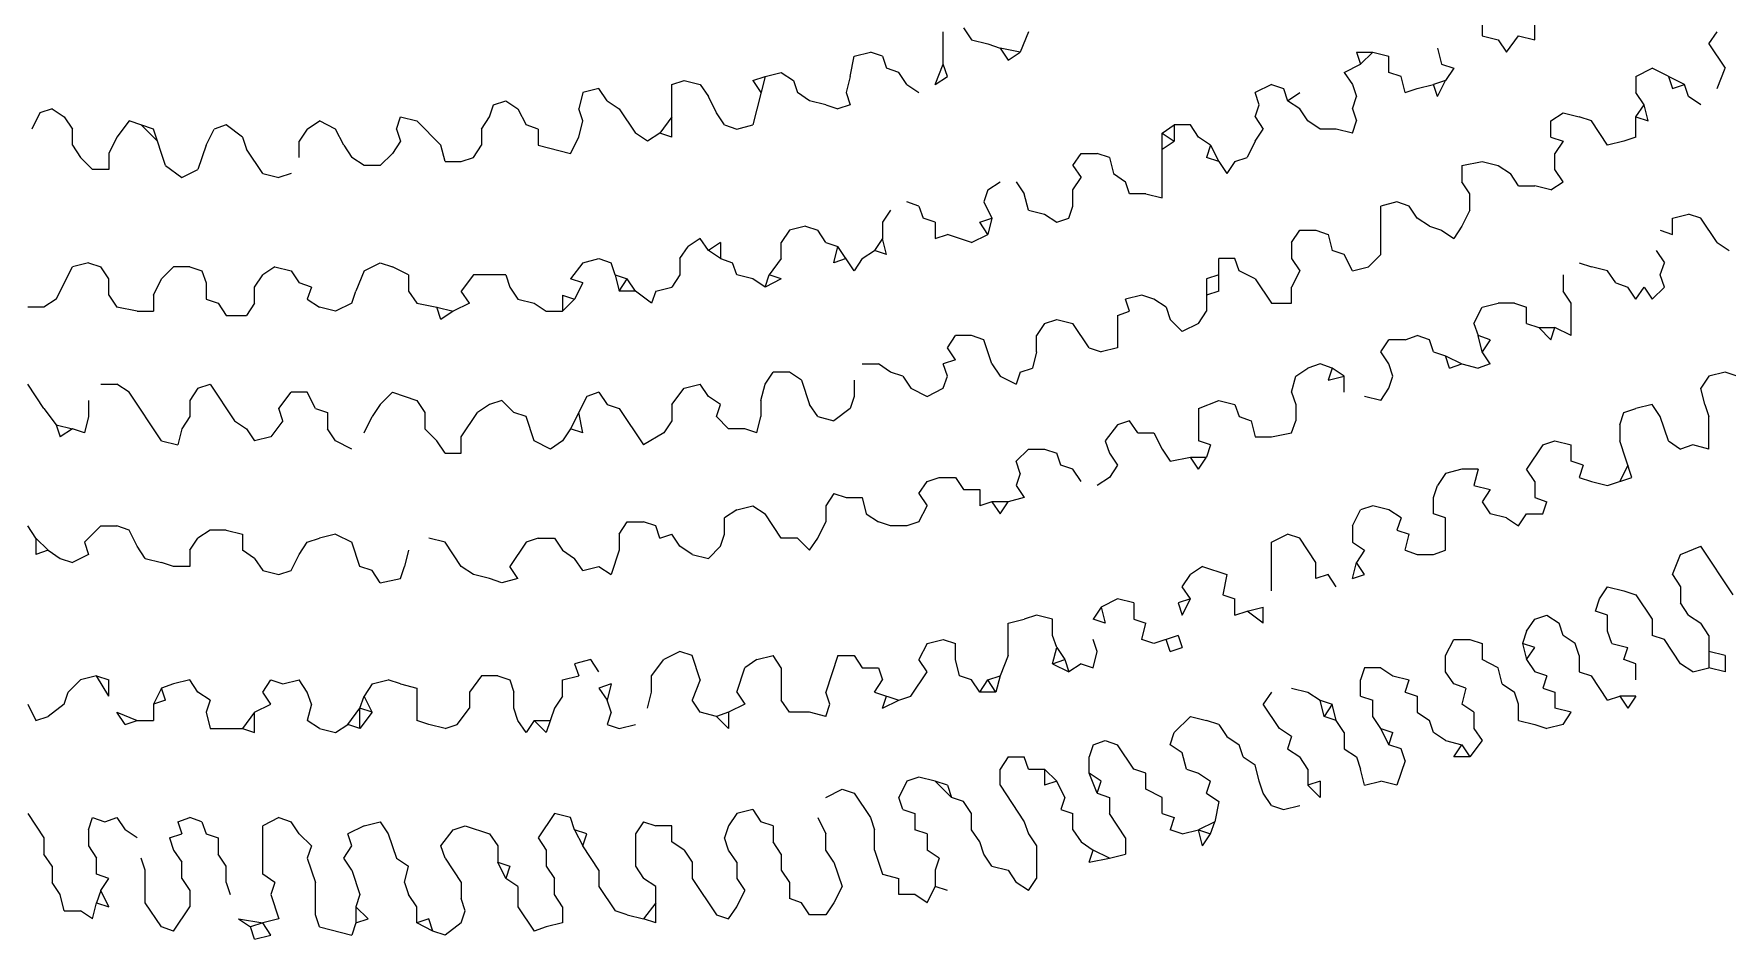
# Model space of a CAD drawing. Extents: x 15 to 2853, y 44 to 1438.
# Drawn here: x 2179.5 to 2597.5, y 529 to 752.5 of the extents above; entities that cross this region are included whole.
import ezdxf

# ---------------------------------------------------------------- set-up
doc = ezdxf.new("R2010")
doc.units = 0
doc.layers.add('SKETCH', color=1, linetype='CONTINUOUS')

msp = doc.modelspace()

# ---------------------------------------------------------------- linework, layer by layer
at = {"layer": 'SKETCH'}
for p, q in [((2404, 745), (2404, 753)), ((2409, 754), (2411, 751)), ((2425, 753), (2423, 748)), ((2537, 756), (2537, 752)), ((2550, 751), (2550, 755)), ((2593, 750), (2595, 753)), ((2411, 751), (2415, 750)), ((2415, 750), (2418, 749)), ((2418, 749), (2420, 746)), ((2423, 748), (2418, 749)), ((2526, 749), (2527, 745)), ((2537, 752), (2541, 751)), ((2541, 751), (2543, 748)), ((2543, 748), (2546, 752)), ((2546, 752), (2550, 751)), ((2593, 750), (2597, 744)), ((2381, 742), (2382, 747)), ((2382, 747), (2386, 748)), ((2389, 747), (2386, 748)), ((2389, 747), (2390, 744)), ((2402, 740), (2404, 745)), ((2405, 742), (2404, 745)), ((2420, 746), (2423, 748)), ((2503, 743), (2507, 745)), ((2506, 748), (2507, 745)), ((2506, 748), (2510, 748)), ((2507, 745), (2510, 748)), ((2510, 748), (2514, 747)), ((2514, 743), (2514, 747)), ((2527, 745), (2530, 744)), ((2337, 740), (2340, 741)), ((2337, 727), (2337, 740)), ((2340, 741), (2344, 740)), ((2344, 740), (2346, 737)), ((2360, 742), (2357, 730)), ((2357, 741), (2360, 742)), ((2357, 741), (2359, 738)), ((2360, 742), (2364, 743)), ((2364, 743), (2367, 741)), ((2367, 741), (2368, 738)), ((2381, 742), (2380, 738)), ((2393, 743), (2390, 744)), ((2395, 740), (2393, 743)), ((2395, 740), (2398, 738)), ((2402, 740), (2405, 742)), ((2485, 740), (2481, 738)), ((2485, 740), (2488, 739)), ((2503, 743), (2505, 740)), ((2505, 740), (2506, 737)), ((2517, 742), (2514, 743)), ((2518, 738), (2517, 742)), ((2521, 739), (2525, 740)), ((2528, 741), (2525, 740)), ((2526, 737), (2525, 740)), ((2526, 737), (2528, 741)), ((2530, 744), (2528, 741)), ((2575, 742), (2579, 744)), ((2575, 742), (2575, 738)), ((2587, 740), (2579, 744)), ((2583, 742), (2584, 739)), ((2584, 739), (2587, 740)), ((2588, 737), (2587, 740)), ((2595, 739), (2597, 744)), ((2293, 735), (2296, 736)), ((2296, 736), (2299, 734)), ((2315, 738), (2314, 734)), ((2319, 739), (2315, 738)), ((2321, 736), (2319, 739)), ((2321, 736), (2324, 734)), ((2348, 733), (2346, 737)), ((2371, 736), (2368, 738)), ((2375, 735), (2371, 736)), ((2380, 738), (2381, 735)), ((2482, 735), (2481, 738)), ((2488, 739), (2489, 736)), ((2489, 736), (2492, 738)), ((2492, 734), (2489, 736)), ((2505, 734), (2506, 737)), ((2518, 738), (2521, 739)), ((2577, 735), (2575, 738)), ((2591, 735), (2588, 737)), ((2181, 733), (2179, 729)), ((2184, 734), (2181, 733)), ((2184, 734), (2187, 732)), ((2187, 732), (2189, 729)), ((2269, 729), (2270, 732)), ((2270, 732), (2274, 731)), ((2290, 729), (2292, 732)), ((2292, 732), (2293, 735)), ((2299, 734), (2301, 730)), ((2315, 731), (2314, 734)), ((2324, 734), (2328, 728)), ((2337, 732), (2334, 728)), ((2350, 730), (2348, 733)), ((2375, 735), (2378, 734)), ((2381, 735), (2378, 734)), ((2481, 732), (2482, 735)), ((2481, 732), (2483, 729)), ((2494, 731), (2492, 734)), ((2505, 734), (2506, 731)), ((2554, 731), (2557, 733)), ((2557, 733), (2561, 732)), ((2564, 731), (2561, 732)), ((2575, 732), (2577, 735)), ((2575, 732), (2578, 731)), ((2575, 727), (2575, 732)), ((2578, 731), (2577, 735)), ((2189, 725), (2189, 729)), ((2203, 731), (2200, 727)), ((2209, 729), (2203, 731)), ((2206, 730), (2210, 726)), ((2212, 720), (2209, 729)), ((2222, 725), (2224, 729)), ((2227, 730), (2224, 729)), ((2231, 727), (2227, 730)), ((2247, 729), (2245, 726)), ((2247, 729), (2250, 731)), ((2254, 729), (2250, 731)), ((2256, 725), (2254, 729)), ((2269, 729), (2270, 726)), ((2280, 725), (2274, 731)), ((2290, 729), (2290, 725)), ((2304, 729), (2301, 730)), ((2304, 729), (2304, 725)), ((2314, 727), (2315, 731)), ((2331, 726), (2328, 728)), ((2334, 728), (2331, 726)), ((2337, 727), (2334, 728)), ((2350, 730), (2353, 729)), ((2353, 729), (2357, 730)), ((2458, 728), (2461, 730)), ((2458, 712), (2458, 728)), ((2458, 728), (2461, 726)), ((2465, 730), (2461, 730)), ((2461, 730), (2461, 726)), ((2467, 727), (2465, 730)), ((2481, 726), (2483, 729)), ((2497, 729), (2494, 731)), ((2501, 729), (2497, 729)), ((2505, 728), (2501, 729)), ((2505, 728), (2506, 731)), ((2554, 727), (2554, 731)), ((2568, 725), (2564, 731)), ((2189, 725), (2191, 722)), ((2200, 727), (2198, 723)), ((2222, 725), (2220, 719)), ((2231, 727), (2232, 724)), ((2236, 718), (2232, 724)), ((2245, 722), (2245, 726)), ((2256, 725), (2258, 722)), ((2270, 726), (2268, 723)), ((2281, 721), (2280, 725)), ((2288, 722), (2290, 725)), ((2304, 725), (2312, 723)), ((2312, 723), (2314, 727)), ((2458, 724), (2461, 726)), ((2470, 725), (2467, 727)), ((2470, 725), (2469, 722)), ((2470, 725), (2472, 721)), ((2481, 726), (2479, 722)), ((2554, 727), (2557, 726)), ((2557, 726), (2555, 723)), ((2572, 726), (2568, 725)), ((2575, 727), (2572, 726)), ((2191, 722), (2194, 719)), ((2198, 719), (2194, 719)), ((2198, 723), (2198, 719)), ((2212, 720), (2216, 717)), ((2216, 717), (2220, 719)), ((2261, 720), (2258, 722)), ((2265, 720), (2261, 720)), ((2268, 723), (2265, 720)), ((2281, 721), (2285, 721)), ((2285, 721), (2288, 722)), ((2436, 720), (2438, 723)), ((2436, 720), (2438, 717)), ((2438, 723), (2442, 723)), ((2445, 722), (2442, 723)), ((2445, 722), (2446, 718)), ((2472, 721), (2469, 722)), ((2472, 721), (2474, 718)), ((2476, 721), (2474, 718)), ((2476, 721), (2479, 722)), ((2532, 720), (2537, 721)), ((2532, 720), (2532, 716)), ((2537, 721), (2541, 720)), ((2541, 720), (2544, 718)), ((2555, 719), (2555, 723)), ((2557, 716), (2555, 719)), ((2236, 718), (2240, 717)), ((2243, 718), (2240, 717)), ((2415, 714), (2418, 716)), ((2422, 716), (2424, 713)), ((2436, 714), (2438, 717)), ((2446, 718), (2449, 716)), ((2450, 713), (2449, 716)), ((2534, 713), (2532, 716)), ((2546, 715), (2544, 718)), ((2546, 715), (2550, 715)), ((2554, 714), (2550, 715)), ((2554, 714), (2557, 716)), ((2398, 710), (2395, 711)), ((2415, 714), (2414, 711)), ((2414, 711), (2416, 707)), ((2425, 709), (2424, 713)), ((2436, 710), (2436, 714)), ((2454, 713), (2450, 713)), ((2454, 713), (2458, 712)), ((2516, 711), (2512, 710)), ((2519, 710), (2516, 711)), ((2534, 709), (2534, 713)), ((2391, 709), (2389, 706)), ((2398, 710), (2399, 707)), ((2402, 706), (2399, 707)), ((2413, 706), (2416, 707)), ((2416, 707), (2415, 703)), ((2425, 709), (2429, 708)), ((2429, 708), (2432, 706)), ((2432, 706), (2435, 707)), ((2435, 707), (2436, 710)), ((2512, 698), (2512, 710)), ((2521, 707), (2519, 710)), ((2524, 705), (2521, 707)), ((2534, 709), (2532, 705)), ((2584, 707), (2588, 708)), ((2584, 703), (2584, 707)), ((2591, 707), (2588, 708)), ((2595, 701), (2591, 707)), ((2366, 704), (2364, 701)), ((2370, 705), (2366, 704)), ((2370, 705), (2373, 704)), ((2375, 701), (2373, 704)), ((2389, 706), (2389, 702)), ((2402, 706), (2402, 702)), ((2402, 702), (2405, 703)), ((2411, 701), (2405, 703)), ((2411, 701), (2415, 703)), ((2415, 703), (2413, 706)), ((2490, 701), (2492, 704)), ((2492, 704), (2496, 704)), ((2496, 704), (2499, 703)), ((2499, 703), (2500, 699)), ((2524, 705), (2527, 704)), ((2527, 704), (2530, 702)), ((2532, 705), (2530, 702)), ((2581, 704), (2584, 703)), ((2339, 697), (2341, 700)), ((2344, 702), (2341, 700)), ((2346, 699), (2344, 702)), ((2349, 701), (2346, 699)), ((2349, 697), (2346, 699)), ((2349, 701), (2349, 697)), ((2364, 697), (2364, 701)), ((2375, 701), (2378, 700)), ((2377, 696), (2378, 700)), ((2382, 694), (2378, 700)), ((2384, 697), (2387, 699)), ((2389, 702), (2387, 699)), ((2390, 698), (2387, 699)), ((2390, 698), (2389, 702)), ((2490, 701), (2490, 697)), ((2503, 698), (2500, 699)), ((2580, 699), (2582, 696)), ((2595, 701), (2598, 699)), ((2185, 687), (2189, 695)), ((2193, 696), (2189, 695)), ((2193, 696), (2196, 695)), ((2198, 692), (2196, 695)), ((2214, 695), (2211, 692)), ((2218, 695), (2214, 695)), ((2218, 695), (2221, 694)), ((2221, 694), (2222, 691)), ((2239, 695), (2236, 693)), ((2239, 695), (2243, 694)), ((2243, 694), (2245, 691)), ((2261, 694), (2259, 689)), ((2261, 694), (2265, 696)), ((2265, 696), (2268, 695)), ((2272, 693), (2268, 695)), ((2315, 696), (2312, 692)), ((2315, 696), (2319, 697)), ((2319, 697), (2322, 696)), ((2323, 693), (2322, 696)), ((2339, 697), (2339, 693)), ((2349, 697), (2352, 696)), ((2353, 693), (2352, 696)), ((2364, 697), (2361, 693)), ((2380, 697), (2377, 696)), ((2384, 697), (2382, 694)), ((2476, 697), (2472, 697)), ((2472, 689), (2472, 697)), ((2477, 694), (2476, 697)), ((2481, 692), (2477, 694)), ((2490, 697), (2492, 694)), ((2492, 694), (2490, 690)), ((2505, 694), (2503, 698)), ((2505, 694), (2509, 695)), ((2512, 698), (2509, 695)), ((2561, 696), (2564, 695)), ((2568, 694), (2564, 695)), ((2570, 691), (2568, 694)), ((2581, 693), (2582, 696)), ((2198, 688), (2198, 692)), ((2209, 688), (2211, 692)), ((2222, 691), (2222, 687)), ((2234, 690), (2236, 693)), ((2234, 686), (2234, 690)), ((2248, 690), (2245, 691)), ((2248, 690), (2247, 687)), ((2272, 693), (2272, 689)), ((2288, 693), (2285, 689)), ((2296, 693), (2288, 693)), ((2296, 693), (2297, 690)), ((2297, 690), (2299, 687)), ((2315, 691), (2312, 692)), ((2315, 691), (2313, 687)), ((2323, 693), (2326, 692)), ((2323, 693), (2324, 689)), ((2324, 689), (2326, 692)), ((2328, 689), (2326, 692)), ((2333, 689), (2337, 690)), ((2339, 693), (2337, 690)), ((2357, 692), (2353, 693)), ((2360, 690), (2357, 692)), ((2360, 690), (2361, 693)), ((2364, 692), (2360, 690)), ((2364, 692), (2361, 693)), ((2472, 693), (2469, 692)), ((2469, 692), (2469, 684)), ((2481, 692), (2485, 686)), ((2490, 686), (2490, 690)), ((2557, 693), (2557, 689)), ((2570, 691), (2573, 690)), ((2575, 687), (2573, 690)), ((2575, 687), (2577, 690)), ((2577, 690), (2579, 687)), ((2582, 690), (2579, 687)), ((2582, 690), (2581, 693)), ((2185, 687), (2182, 685)), ((2198, 688), (2200, 685)), ((2209, 688), (2209, 684)), ((2222, 687), (2225, 686)), ((2225, 686), (2227, 683)), ((2234, 686), (2232, 683)), ((2247, 687), (2250, 685)), ((2258, 686), (2254, 684)), ((2258, 686), (2259, 689)), ((2272, 689), (2274, 686)), ((2274, 686), (2279, 685)), ((2287, 686), (2283, 684)), ((2287, 686), (2285, 689)), ((2299, 687), (2303, 686)), ((2303, 686), (2306, 684)), ((2310, 688), (2313, 687)), ((2310, 688), (2310, 684)), ((2313, 687), (2310, 684)), ((2328, 689), (2324, 689)), ((2332, 686), (2328, 689)), ((2333, 689), (2332, 686)), ((2453, 688), (2449, 687)), ((2450, 684), (2449, 687)), ((2456, 687), (2453, 688)), ((2459, 685), (2456, 687)), ((2472, 689), (2469, 688)), ((2485, 686), (2490, 686)), ((2537, 685), (2541, 686)), ((2545, 686), (2541, 686)), ((2545, 686), (2548, 685)), ((2559, 686), (2557, 689)), ((2559, 678), (2559, 686)), ((2182, 685), (2178, 685)), ((2205, 684), (2200, 685)), ((2205, 684), (2209, 684)), ((2227, 683), (2232, 683)), ((2254, 684), (2250, 685)), ((2280, 682), (2279, 685)), ((2279, 685), (2283, 684)), ((2283, 684), (2280, 682)), ((2306, 684), (2310, 684)), ((2429, 681), (2432, 682)), ((2432, 682), (2436, 681)), ((2447, 683), (2450, 684)), ((2447, 683), (2447, 675)), ((2459, 685), (2460, 682)), ((2460, 682), (2463, 679)), ((2467, 681), (2469, 684)), ((2535, 681), (2537, 685)), ((2548, 681), (2548, 685)), ((2405, 675), (2407, 678)), ((2411, 678), (2407, 678)), ((2414, 677), (2411, 678)), ((2429, 681), (2427, 678)), ((2427, 674), (2427, 678)), ((2440, 675), (2436, 681)), ((2467, 681), (2463, 679)), ((2518, 677), (2521, 678)), ((2524, 677), (2521, 678)), ((2535, 681), (2536, 678)), ((2539, 677), (2536, 678)), ((2537, 674), (2536, 678)), ((2548, 681), (2551, 680)), ((2554, 677), (2551, 680)), ((2551, 680), (2555, 680)), ((2554, 677), (2555, 680)), ((2559, 678), (2555, 680)), ((2407, 672), (2405, 675)), ((2416, 671), (2414, 677)), ((2427, 674), (2426, 670)), ((2440, 675), (2443, 674)), ((2447, 675), (2443, 674)), ((2512, 674), (2514, 677)), ((2514, 671), (2512, 674)), ((2518, 677), (2514, 677)), ((2525, 674), (2524, 677)), ((2525, 674), (2528, 673)), ((2529, 670), (2528, 673)), ((2528, 673), (2532, 671)), ((2539, 677), (2537, 674)), ((2539, 671), (2537, 674)), ((2360, 666), (2362, 669)), ((2366, 669), (2362, 669)), ((2369, 667), (2366, 669)), ((2384, 671), (2388, 671)), ((2391, 669), (2388, 671)), ((2394, 668), (2391, 669)), ((2407, 672), (2404, 671)), ((2405, 668), (2404, 671)), ((2416, 671), (2418, 668)), ((2423, 669), (2422, 666)), ((2423, 669), (2426, 670)), ((2491, 668), (2494, 670)), ((2497, 671), (2494, 670)), ((2500, 670), (2497, 671)), ((2500, 670), (2499, 667)), ((2503, 668), (2500, 670)), ((2515, 668), (2514, 671)), ((2529, 670), (2532, 671)), ((2532, 671), (2536, 670)), ((2539, 671), (2536, 670)), ((2597, 669), (2593, 668)), ((2600, 668), (2597, 669)), ((2182, 660), (2178, 666)), ((2196, 666), (2200, 666)), ((2203, 664), (2200, 666)), ((2220, 665), (2218, 662)), ((2220, 665), (2223, 666)), ((2223, 666), (2229, 657)), ((2337, 661), (2340, 665)), ((2340, 665), (2344, 666)), ((2346, 663), (2344, 666)), ((2359, 662), (2360, 666)), ((2369, 667), (2371, 661)), ((2382, 667), (2382, 663)), ((2394, 668), (2396, 665)), ((2396, 665), (2400, 663)), ((2400, 663), (2404, 665)), ((2404, 665), (2405, 668)), ((2418, 668), (2422, 666)), ((2490, 664), (2491, 668)), ((2499, 667), (2503, 668)), ((2503, 664), (2503, 668)), ((2512, 662), (2514, 665)), ((2514, 665), (2515, 668)), ((2593, 668), (2591, 665)), ((2592, 661), (2591, 665)), ((2193, 662), (2193, 658)), ((2211, 652), (2203, 664)), ((2218, 662), (2218, 658)), ((2240, 660), (2243, 664)), ((2247, 664), (2243, 664)), ((2249, 660), (2247, 664)), ((2265, 661), (2263, 658)), ((2265, 661), (2268, 664)), ((2268, 664), (2274, 662)), ((2274, 662), (2276, 659)), ((2292, 661), (2289, 659)), ((2295, 662), (2292, 661)), ((2295, 662), (2298, 659)), ((2316, 663), (2312, 655)), ((2319, 664), (2316, 663)), ((2319, 664), (2321, 661)), ((2321, 661), (2324, 660)), ((2337, 661), (2337, 657)), ((2349, 661), (2346, 663)), ((2348, 658), (2349, 661)), ((2359, 662), (2359, 658)), ((2373, 658), (2371, 661)), ((2382, 663), (2381, 660)), ((2467, 660), (2472, 662)), ((2472, 662), (2476, 661)), ((2476, 661), (2477, 658)), ((2490, 664), (2491, 661)), ((2491, 661), (2491, 657)), ((2512, 662), (2508, 663)), ((2579, 661), (2575, 660)), ((2581, 658), (2579, 661)), ((2592, 661), (2593, 658)), ((2182, 660), (2185, 656)), ((2193, 658), (2192, 654)), ((2218, 658), (2216, 655)), ((2229, 657), (2232, 655)), ((2241, 657), (2238, 653)), ((2241, 657), (2240, 660)), ((2249, 660), (2252, 659)), ((2252, 659), (2252, 655)), ((2261, 654), (2263, 658)), ((2276, 659), (2276, 655)), ((2285, 653), (2289, 659)), ((2301, 658), (2298, 659)), ((2303, 652), (2301, 658)), ((2315, 654), (2314, 659)), ((2324, 660), (2330, 651)), ((2337, 657), (2335, 654)), ((2348, 658), (2351, 655)), ((2358, 654), (2359, 658)), ((2373, 658), (2377, 657)), ((2381, 660), (2377, 657)), ((2450, 657), (2447, 656)), ((2452, 654), (2450, 657)), ((2467, 660), (2467, 652)), ((2477, 658), (2480, 657)), ((2480, 657), (2481, 653)), ((2490, 654), (2491, 657)), ((2571, 656), (2572, 659)), ((2572, 659), (2575, 660)), ((2583, 652), (2581, 658)), ((2593, 650), (2593, 658)), ((2185, 656), (2186, 653)), ((2185, 656), (2189, 655)), ((2189, 655), (2186, 653)), ((2192, 654), (2189, 655)), ((2216, 655), (2215, 651)), ((2232, 655), (2234, 652)), ((2238, 653), (2234, 652)), ((2254, 652), (2252, 655)), ((2279, 652), (2276, 655)), ((2285, 649), (2285, 653)), ((2312, 655), (2310, 652)), ((2315, 654), (2312, 655)), ((2335, 654), (2330, 651)), ((2355, 655), (2351, 655)), ((2358, 654), (2355, 655)), ((2447, 656), (2444, 652)), ((2452, 654), (2456, 654)), ((2456, 654), (2458, 650)), ((2481, 653), (2485, 653)), ((2485, 653), (2490, 654)), ((2571, 656), (2571, 652)), ((2211, 652), (2215, 651)), ((2258, 650), (2254, 652)), ((2281, 649), (2279, 652)), ((2281, 649), (2285, 649)), ((2307, 650), (2303, 652)), ((2310, 652), (2307, 650)), ((2422, 647), (2425, 650)), ((2425, 650), (2429, 650)), ((2429, 650), (2432, 649)), ((2433, 646), (2432, 649)), ((2444, 652), (2445, 649)), ((2445, 649), (2447, 646)), ((2458, 650), (2460, 647)), ((2460, 647), (2465, 648)), ((2467, 645), (2465, 648)), ((2465, 648), (2469, 648)), ((2470, 651), (2467, 652)), ((2467, 645), (2469, 648)), ((2470, 651), (2469, 648)), ((2552, 651), (2548, 645)), ((2552, 651), (2555, 652)), ((2555, 652), (2559, 651)), ((2559, 647), (2559, 651)), ((2574, 643), (2571, 652)), ((2583, 652), (2586, 650)), ((2589, 651), (2586, 650)), ((2593, 650), (2589, 651)), ((2423, 644), (2422, 647)), ((2423, 644), (2422, 641)), ((2436, 645), (2433, 646)), ((2438, 642), (2436, 645)), ((2447, 646), (2445, 643)), ((2528, 644), (2526, 641)), ((2532, 645), (2528, 644)), ((2536, 645), (2532, 645)), ((2536, 645), (2535, 641)), ((2550, 642), (2548, 645)), ((2562, 646), (2559, 647)), ((2562, 646), (2561, 643)), ((2573, 646), (2571, 642)), ((2398, 639), (2400, 642)), ((2400, 642), (2403, 643)), ((2403, 643), (2407, 643)), ((2407, 643), (2409, 640)), ((2409, 640), (2413, 640)), ((2413, 640), (2413, 636)), ((2422, 641), (2424, 638)), ((2445, 643), (2442, 641)), ((2525, 638), (2526, 641)), ((2535, 641), (2539, 640)), ((2539, 640), (2537, 637)), ((2550, 642), (2550, 638)), ((2561, 643), (2564, 642)), ((2564, 642), (2568, 641)), ((2568, 641), (2574, 643)), ((2353, 635), (2357, 636)), ((2357, 636), (2360, 634)), ((2377, 639), (2375, 636)), ((2375, 636), (2375, 632)), ((2377, 639), (2380, 638)), ((2380, 638), (2384, 638)), ((2384, 638), (2385, 634)), ((2398, 639), (2400, 636)), ((2398, 632), (2400, 636)), ((2416, 637), (2413, 636)), ((2416, 637), (2418, 634)), ((2420, 637), (2416, 637)), ((2418, 634), (2420, 637)), ((2424, 638), (2420, 637)), ((2510, 636), (2507, 635)), ((2514, 635), (2510, 636)), ((2525, 634), (2525, 638)), ((2537, 637), (2539, 634)), ((2550, 638), (2553, 637)), ((2552, 634), (2553, 637)), ((2324, 629), (2326, 632)), ((2326, 632), (2330, 632)), ((2333, 631), (2330, 632)), ((2353, 635), (2350, 633)), ((2350, 629), (2350, 633)), ((2364, 628), (2360, 634)), ((2373, 628), (2375, 632)), ((2385, 634), (2388, 632)), ((2391, 631), (2388, 632)), ((2398, 632), (2395, 631)), ((2505, 631), (2507, 635)), ((2517, 633), (2514, 635)), ((2517, 633), (2516, 630)), ((2528, 633), (2525, 634)), ((2528, 625), (2528, 633)), ((2543, 633), (2539, 634)), ((2543, 633), (2546, 631)), ((2546, 631), (2548, 634)), ((2548, 634), (2552, 634)), ((2180, 628), (2178, 631)), ((2183, 625), (2180, 628)), ((2180, 628), (2180, 624)), ((2196, 631), (2192, 627)), ((2192, 627), (2193, 624)), ((2196, 631), (2200, 631)), ((2203, 630), (2200, 631)), ((2205, 626), (2203, 630)), ((2218, 625), (2220, 628)), ((2223, 630), (2220, 628)), ((2227, 630), (2223, 630)), ((2227, 630), (2231, 629)), ((2231, 629), (2231, 625)), ((2245, 624), (2247, 627)), ((2247, 627), (2250, 628)), ((2254, 629), (2250, 628)), ((2254, 629), (2258, 627)), ((2260, 621), (2258, 627)), ((2281, 627), (2277, 628)), ((2285, 621), (2281, 627)), ((2301, 627), (2297, 621)), ((2304, 628), (2301, 627)), ((2304, 628), (2308, 628)), ((2308, 628), (2310, 625)), ((2324, 629), (2324, 625)), ((2334, 628), (2333, 631)), ((2334, 628), (2337, 629)), ((2339, 626), (2337, 629)), ((2349, 626), (2350, 629)), ((2368, 628), (2364, 628)), ((2371, 625), (2368, 628)), ((2371, 625), (2373, 628)), ((2395, 631), (2391, 631)), ((2485, 627), (2489, 629)), ((2485, 615), (2485, 627)), ((2492, 628), (2489, 629)), ((2496, 622), (2492, 628)), ((2505, 631), (2505, 627)), ((2505, 627), (2508, 625)), ((2516, 630), (2519, 629)), ((2518, 625), (2519, 629)), ((2183, 625), (2180, 624)), ((2183, 625), (2186, 623)), ((2186, 623), (2189, 622)), ((2193, 624), (2189, 622)), ((2207, 623), (2205, 626)), ((2207, 623), (2211, 622)), ((2218, 625), (2218, 621)), ((2234, 623), (2231, 625)), ((2234, 623), (2236, 620)), ((2243, 620), (2245, 624)), ((2272, 625), (2271, 621)), ((2310, 625), (2313, 623)), ((2315, 620), (2313, 623)), ((2324, 625), (2322, 619)), ((2342, 624), (2339, 626)), ((2342, 624), (2346, 623)), ((2346, 623), (2349, 626)), ((2508, 625), (2506, 622)), ((2518, 625), (2521, 624)), ((2521, 624), (2525, 624)), ((2525, 624), (2528, 625)), ((2584, 619), (2586, 624)), ((2586, 624), (2591, 626)), ((2599, 614), (2591, 626)), ((2214, 621), (2211, 622)), ((2218, 621), (2214, 621)), ((2236, 620), (2240, 619)), ((2240, 619), (2243, 620)), ((2263, 620), (2260, 621)), ((2265, 617), (2263, 620)), ((2270, 618), (2271, 621)), ((2288, 619), (2285, 621)), ((2292, 618), (2288, 619)), ((2299, 618), (2297, 621)), ((2315, 620), (2319, 621)), ((2319, 621), (2322, 619)), ((2463, 616), (2465, 619)), ((2468, 621), (2465, 619)), ((2468, 621), (2474, 619)), ((2474, 619), (2473, 614)), ((2496, 618), (2496, 622)), ((2499, 619), (2496, 618)), ((2501, 616), (2499, 619)), ((2505, 618), (2506, 622)), ((2505, 618), (2508, 619)), ((2508, 619), (2506, 622)), ((2584, 619), (2586, 616)), ((2265, 617), (2270, 618)), ((2295, 617), (2292, 618)), ((2299, 618), (2295, 617)), ((2465, 613), (2463, 616)), ((2566, 613), (2568, 616)), ((2568, 616), (2572, 615)), ((2572, 615), (2575, 614)), ((2586, 616), (2586, 612)), ((2443, 611), (2441, 608)), ((2447, 613), (2443, 611)), ((2443, 611), (2444, 607)), ((2451, 612), (2447, 613)), ((2451, 612), (2451, 608)), ((2465, 613), (2462, 612)), ((2462, 612), (2463, 609)), ((2463, 609), (2465, 613)), ((2473, 614), (2476, 613)), ((2476, 609), (2476, 613)), ((2479, 610), (2483, 611)), ((2483, 607), (2483, 611)), ((2565, 610), (2566, 613)), ((2575, 614), (2579, 608)), ((2588, 609), (2586, 612)), ((2420, 607), (2424, 608)), ((2420, 599), (2420, 607)), ((2427, 609), (2424, 608)), ((2431, 608), (2427, 609)), ((2431, 604), (2431, 608)), ((2444, 607), (2441, 608)), ((2451, 608), (2454, 607)), ((2453, 603), (2454, 607)), ((2476, 609), (2479, 610)), ((2483, 607), (2479, 610)), ((2548, 605), (2550, 608)), ((2550, 608), (2553, 609)), ((2553, 609), (2556, 607)), ((2557, 604), (2556, 607)), ((2568, 609), (2565, 610)), ((2568, 605), (2568, 609)), ((2579, 608), (2579, 604)), ((2588, 609), (2591, 607)), ((2593, 604), (2591, 607)), ((2400, 602), (2398, 598)), ((2400, 602), (2404, 603)), ((2404, 603), (2407, 602)), ((2407, 598), (2407, 602)), ((2432, 601), (2431, 604)), ((2442, 600), (2441, 603)), ((2456, 602), (2453, 603)), ((2462, 604), (2456, 602)), ((2460, 600), (2459, 603)), ((2462, 604), (2463, 601)), ((2528, 599), (2530, 603)), ((2530, 603), (2534, 603)), ((2534, 603), (2537, 602)), ((2537, 602), (2537, 598)), ((2548, 605), (2547, 602)), ((2550, 601), (2547, 602)), ((2547, 602), (2548, 598)), ((2560, 602), (2557, 604)), ((2561, 599), (2560, 602)), ((2569, 602), (2568, 605)), ((2569, 602), (2573, 601)), ((2582, 603), (2579, 604)), ((2586, 597), (2582, 603)), ((2593, 604), (2593, 596)), ((2317, 598), (2313, 597)), ((2319, 595), (2317, 598)), ((2332, 594), (2335, 598)), ((2339, 600), (2335, 598)), ((2342, 599), (2339, 600)), ((2344, 593), (2342, 599)), ((2358, 598), (2355, 596)), ((2358, 598), (2362, 599)), ((2364, 596), (2362, 599)), ((2378, 599), (2375, 590)), ((2378, 599), (2382, 599)), ((2382, 599), (2384, 596)), ((2400, 595), (2398, 598)), ((2408, 594), (2407, 598)), ((2420, 599), (2418, 594)), ((2431, 597), (2432, 601)), ((2431, 597), (2434, 598)), ((2432, 601), (2434, 598)), ((2434, 598), (2435, 595)), ((2441, 596), (2442, 600)), ((2460, 600), (2463, 601)), ((2528, 595), (2528, 599)), ((2541, 596), (2537, 598)), ((2548, 598), (2550, 601)), ((2548, 598), (2550, 595)), ((2561, 599), (2561, 595)), ((2572, 598), (2573, 601)), ((2575, 597), (2572, 598)), ((2597, 599), (2593, 600)), ((2597, 599), (2597, 595)), ((2195, 594), (2191, 593)), ((2195, 594), (2198, 593)), ((2198, 589), (2195, 594)), ((2290, 594), (2287, 590)), ((2294, 594), (2290, 594)), ((2294, 594), (2297, 593)), ((2310, 593), (2314, 594)), ((2313, 597), (2314, 594)), ((2332, 590), (2332, 594)), ((2353, 590), (2355, 596)), ((2364, 596), (2364, 588)), ((2384, 596), (2388, 596)), ((2388, 596), (2389, 593)), ((2396, 589), (2400, 595)), ((2411, 593), (2408, 594)), ((2415, 593), (2418, 594)), ((2418, 594), (2417, 590)), ((2431, 597), (2435, 595)), ((2438, 597), (2435, 595)), ((2438, 597), (2441, 596)), ((2508, 596), (2507, 593)), ((2512, 596), (2508, 596)), ((2512, 596), (2515, 594)), ((2515, 594), (2519, 593)), ((2530, 592), (2528, 595)), ((2542, 592), (2541, 596)), ((2553, 594), (2550, 595)), ((2553, 594), (2552, 591)), ((2561, 595), (2564, 594)), ((2568, 588), (2564, 594)), ((2575, 593), (2575, 597)), ((2589, 595), (2586, 597)), ((2589, 595), (2593, 596)), ((2597, 595), (2593, 596)), ((2187, 587), (2188, 590)), ((2191, 593), (2188, 590)), ((2198, 589), (2198, 593)), ((2211, 591), (2209, 587)), ((2214, 592), (2211, 591)), ((2212, 588), (2211, 591)), ((2218, 593), (2214, 592)), ((2220, 590), (2218, 593)), ((2223, 588), (2220, 590)), ((2236, 590), (2238, 593)), ((2238, 587), (2236, 590)), ((2238, 593), (2241, 592)), ((2241, 592), (2245, 593)), ((2247, 590), (2245, 593)), ((2248, 587), (2247, 590)), ((2263, 592), (2261, 589)), ((2263, 592), (2267, 593)), ((2270, 592), (2267, 593)), ((2270, 592), (2274, 591)), ((2274, 591), (2274, 583)), ((2287, 590), (2287, 586)), ((2297, 593), (2298, 590)), ((2298, 586), (2298, 590)), ((2310, 589), (2310, 593)), ((2322, 592), (2319, 591)), ((2319, 591), (2321, 588)), ((2322, 592), (2321, 588)), ((2331, 586), (2332, 590)), ((2344, 593), (2342, 588)), ((2353, 590), (2355, 587)), ((2376, 587), (2375, 590)), ((2387, 590), (2389, 593)), ((2387, 590), (2393, 588)), ((2413, 590), (2411, 593)), ((2413, 590), (2415, 593)), ((2417, 590), (2413, 590)), ((2417, 590), (2415, 593)), ((2485, 590), (2483, 587)), ((2490, 591), (2494, 590)), ((2494, 590), (2497, 588)), ((2507, 589), (2507, 593)), ((2518, 590), (2519, 593)), ((2518, 590), (2521, 589)), ((2533, 591), (2530, 592)), ((2533, 591), (2532, 587)), ((2542, 592), (2545, 590)), ((2546, 587), (2545, 590)), ((2552, 591), (2555, 590)), ((2555, 590), (2555, 586)), ((2178, 587), (2180, 583)), ((2187, 587), (2183, 584)), ((2212, 588), (2209, 587)), ((2209, 587), (2209, 583)), ((2223, 588), (2222, 585)), ((2234, 585), (2238, 587)), ((2248, 587), (2247, 583)), ((2257, 582), (2260, 586)), ((2260, 586), (2261, 589)), ((2260, 581), (2260, 586)), ((2263, 585), (2260, 586)), ((2263, 585), (2261, 589)), ((2284, 582), (2287, 586)), ((2299, 583), (2298, 586)), ((2308, 586), (2306, 580)), ((2310, 589), (2308, 586)), ((2322, 585), (2321, 588)), ((2344, 585), (2342, 588)), ((2355, 587), (2351, 585)), ((2366, 585), (2364, 588)), ((2375, 584), (2376, 587)), ((2389, 586), (2390, 589)), ((2389, 586), (2393, 588)), ((2393, 588), (2396, 589)), ((2487, 581), (2483, 587)), ((2497, 588), (2500, 587)), ((2498, 584), (2497, 588)), ((2500, 587), (2498, 584)), ((2501, 583), (2500, 587)), ((2507, 589), (2510, 588)), ((2510, 584), (2510, 588)), ((2521, 589), (2521, 585)), ((2535, 585), (2532, 587)), ((2546, 583), (2546, 587)), ((2559, 585), (2555, 586)), ((2568, 588), (2571, 589)), ((2571, 589), (2573, 586)), ((2575, 589), (2571, 589)), ((2575, 589), (2573, 586)), ((2180, 583), (2183, 584)), ((2200, 585), (2205, 583)), ((2202, 582), (2200, 585)), ((2202, 582), (2205, 583)), ((2205, 583), (2209, 583)), ((2222, 585), (2223, 581)), ((2234, 585), (2231, 581)), ((2234, 580), (2234, 585)), ((2250, 581), (2247, 583)), ((2254, 580), (2257, 582)), ((2260, 581), (2257, 582)), ((2263, 585), (2260, 581)), ((2277, 582), (2274, 583)), ((2281, 581), (2277, 582)), ((2281, 581), (2284, 582)), ((2301, 580), (2299, 583)), ((2303, 583), (2301, 580)), ((2306, 580), (2303, 583)), ((2303, 583), (2307, 583)), ((2322, 585), (2321, 582)), ((2321, 582), (2324, 581)), ((2324, 581), (2328, 582)), ((2348, 584), (2344, 585)), ((2351, 585), (2348, 584)), ((2351, 581), (2348, 584)), ((2351, 585), (2351, 581)), ((2371, 585), (2366, 585)), ((2375, 584), (2371, 585)), ((2465, 584), (2461, 580)), ((2465, 584), (2469, 583)), ((2472, 582), (2469, 583)), ((2472, 582), (2474, 579)), ((2501, 583), (2498, 584)), ((2503, 580), (2501, 583)), ((2512, 581), (2510, 584)), ((2521, 585), (2524, 583)), ((2525, 580), (2524, 583)), ((2535, 585), (2535, 581)), ((2546, 583), (2550, 582)), ((2550, 582), (2553, 581)), ((2557, 582), (2553, 581)), ((2557, 582), (2559, 585)), ((2223, 581), (2231, 581)), ((2231, 581), (2234, 580)), ((2250, 581), (2254, 580)), ((2441, 577), (2440, 574)), ((2441, 577), (2444, 578)), ((2444, 578), (2447, 577)), ((2451, 571), (2447, 577)), ((2460, 577), (2461, 580)), ((2463, 575), (2460, 577)), ((2474, 579), (2477, 577)), ((2478, 574), (2477, 577)), ((2490, 579), (2487, 581)), ((2490, 579), (2489, 576)), ((2503, 580), (2503, 576)), ((2512, 581), (2515, 580)), ((2514, 577), (2512, 581)), ((2514, 577), (2515, 580)), ((2517, 576), (2514, 577)), ((2528, 578), (2525, 580)), ((2528, 578), (2532, 577)), ((2530, 574), (2532, 577)), ((2532, 577), (2534, 574)), ((2537, 578), (2534, 574)), ((2535, 581), (2537, 578)), ((2420, 574), (2418, 571)), ((2420, 574), (2424, 574)), ((2425, 571), (2424, 574)), ((2440, 570), (2440, 574)), ((2464, 571), (2463, 575)), ((2478, 574), (2481, 572)), ((2489, 576), (2492, 574)), ((2494, 571), (2492, 574)), ((2503, 576), (2506, 574)), ((2506, 574), (2507, 571)), ((2518, 573), (2516, 567)), ((2518, 573), (2517, 576)), ((2534, 574), (2530, 574)), ((2398, 569), (2395, 568)), ((2402, 568), (2398, 569)), ((2418, 567), (2418, 571)), ((2425, 571), (2429, 571)), ((2429, 571), (2429, 567)), ((2432, 568), (2429, 571)), ((2442, 565), (2440, 570)), ((2443, 568), (2440, 570)), ((2454, 570), (2451, 571)), ((2454, 566), (2454, 570)), ((2464, 571), (2467, 570)), ((2467, 570), (2470, 568)), ((2482, 568), (2481, 572)), ((2494, 571), (2494, 567)), ((2508, 567), (2507, 571)), ((2375, 564), (2379, 566)), ((2379, 566), (2382, 565)), ((2382, 565), (2386, 559)), ((2395, 568), (2393, 564)), ((2406, 564), (2402, 568)), ((2405, 567), (2402, 568)), ((2405, 567), (2406, 564)), ((2418, 567), (2424, 558)), ((2432, 568), (2429, 567)), ((2434, 564), (2432, 568)), ((2442, 565), (2443, 568)), ((2442, 565), (2445, 564)), ((2458, 564), (2454, 566)), ((2469, 565), (2470, 568)), ((2469, 565), (2472, 563)), ((2483, 565), (2482, 568)), ((2485, 562), (2483, 565)), ((2497, 568), (2494, 567)), ((2497, 564), (2494, 567)), ((2497, 568), (2497, 564)), ((2508, 567), (2512, 568)), ((2516, 567), (2512, 568)), ((2357, 561), (2353, 560)), ((2357, 561), (2359, 558)), ((2394, 561), (2393, 564)), ((2394, 561), (2397, 560)), ((2409, 563), (2406, 564)), ((2411, 560), (2409, 563)), ((2434, 564), (2433, 561)), ((2433, 561), (2436, 560)), ((2445, 564), (2445, 560)), ((2458, 560), (2458, 564)), ((2472, 563), (2471, 558)), ((2485, 562), (2488, 561)), ((2488, 561), (2492, 562)), ((2178, 560), (2182, 554)), ((2193, 556), (2194, 559)), ((2193, 556), (2193, 552)), ((2194, 559), (2197, 558)), ((2197, 558), (2200, 559)), ((2200, 559), (2202, 556)), ((2205, 554), (2202, 556)), ((2215, 558), (2218, 559)), ((2215, 558), (2216, 555)), ((2221, 558), (2218, 559)), ((2221, 558), (2222, 555)), ((2240, 559), (2236, 557)), ((2236, 545), (2236, 557)), ((2240, 559), (2243, 558)), ((2245, 555), (2243, 558)), ((2261, 557), (2257, 555)), ((2261, 557), (2265, 558)), ((2265, 558), (2267, 555)), ((2280, 552), (2283, 556)), ((2283, 556), (2286, 557)), ((2286, 557), (2292, 555)), ((2308, 560), (2304, 554)), ((2312, 559), (2308, 560)), ((2313, 556), (2312, 559)), ((2316, 555), (2313, 556)), ((2313, 556), (2315, 552)), ((2330, 558), (2328, 555)), ((2330, 558), (2333, 557)), ((2337, 557), (2333, 557)), ((2337, 553), (2337, 557)), ((2351, 557), (2350, 554)), ((2353, 560), (2351, 557)), ((2362, 557), (2359, 558)), ((2362, 557), (2362, 553)), ((2373, 559), (2375, 555)), ((2386, 559), (2387, 556)), ((2387, 551), (2387, 556)), ((2397, 560), (2397, 556)), ((2400, 555), (2397, 556)), ((2411, 556), (2411, 560)), ((2413, 553), (2411, 556)), ((2424, 558), (2425, 555)), ((2436, 556), (2436, 560)), ((2436, 556), (2438, 553)), ((2449, 554), (2445, 560)), ((2458, 560), (2461, 559)), ((2461, 559), (2460, 556)), ((2463, 555), (2460, 556)), ((2463, 555), (2467, 556)), ((2471, 558), (2467, 556)), ((2467, 556), (2470, 555)), ((2468, 552), (2467, 556)), ((2470, 555), (2471, 558)), ((2182, 554), (2182, 550)), ((2193, 552), (2195, 549)), ((2213, 554), (2216, 555)), ((2213, 554), (2214, 551)), ((2222, 555), (2225, 554)), ((2225, 554), (2225, 550)), ((2248, 552), (2245, 555)), ((2248, 552), (2247, 549)), ((2256, 549), (2258, 552)), ((2258, 552), (2257, 555)), ((2267, 555), (2269, 549)), ((2281, 549), (2280, 552)), ((2292, 555), (2294, 552)), ((2294, 552), (2294, 548)), ((2304, 554), (2306, 551)), ((2315, 552), (2316, 555)), ((2319, 546), (2315, 552)), ((2328, 555), (2328, 547)), ((2340, 551), (2337, 553)), ((2351, 551), (2350, 554)), ((2364, 550), (2362, 553)), ((2375, 551), (2375, 555)), ((2400, 555), (2400, 551)), ((2414, 550), (2413, 553)), ((2425, 555), (2427, 552)), ((2427, 552), (2427, 544)), ((2438, 553), (2441, 551)), ((2449, 554), (2449, 550)), ((2468, 552), (2470, 555)), ((2184, 547), (2182, 550)), ((2195, 545), (2195, 549)), ((2207, 546), (2206, 549)), ((2214, 551), (2216, 548)), ((2216, 544), (2216, 548)), ((2227, 547), (2225, 550)), ((2247, 549), (2249, 543)), ((2258, 546), (2256, 549)), ((2269, 549), (2272, 547)), ((2281, 549), (2285, 543)), ((2296, 544), (2294, 548)), ((2294, 548), (2297, 547)), ((2306, 551), (2306, 547)), ((2340, 551), (2342, 548)), ((2342, 548), (2342, 544)), ((2353, 548), (2351, 551)), ((2353, 548), (2353, 544)), ((2364, 550), (2364, 546)), ((2377, 548), (2375, 551)), ((2377, 548), (2379, 542)), ((2387, 551), (2389, 545)), ((2403, 549), (2400, 551)), ((2403, 549), (2402, 546)), ((2416, 547), (2414, 550)), ((2440, 548), (2441, 551)), ((2440, 548), (2445, 549)), ((2445, 549), (2441, 551)), ((2445, 549), (2449, 550)), ((2184, 547), (2184, 543)), ((2198, 544), (2195, 545)), ((2196, 541), (2198, 544)), ((2207, 538), (2207, 546)), ((2216, 544), (2218, 541)), ((2227, 543), (2227, 547)), ((2239, 543), (2236, 545)), ((2258, 546), (2260, 540)), ((2271, 543), (2272, 547)), ((2297, 547), (2296, 544)), ((2299, 542), (2296, 544)), ((2306, 547), (2308, 544)), ((2308, 540), (2308, 544)), ((2319, 546), (2319, 542)), ((2328, 547), (2330, 544)), ((2333, 542), (2330, 544)), ((2342, 544), (2348, 535)), ((2353, 544), (2355, 541)), ((2364, 546), (2366, 543)), ((2389, 545), (2393, 544)), ((2393, 540), (2393, 544)), ((2402, 546), (2402, 542)), ((2416, 547), (2420, 546)), ((2420, 546), (2422, 543)), ((2425, 541), (2427, 544)), ((2186, 540), (2184, 543)), ((2187, 536), (2186, 540)), ((2196, 541), (2195, 538)), ((2198, 537), (2196, 541)), ((2218, 541), (2218, 537)), ((2227, 543), (2228, 540)), ((2239, 543), (2238, 540)), ((2238, 540), (2240, 534)), ((2249, 535), (2249, 543)), ((2260, 540), (2259, 537)), ((2271, 543), (2272, 540)), ((2274, 537), (2272, 540)), ((2285, 543), (2285, 539)), ((2299, 542), (2299, 537)), ((2310, 537), (2308, 540)), ((2319, 542), (2323, 536)), ((2333, 533), (2333, 542)), ((2353, 537), (2355, 541)), ((2366, 543), (2366, 539)), ((2379, 542), (2377, 538)), ((2397, 540), (2393, 540)), ((2400, 538), (2397, 540)), ((2400, 538), (2402, 542)), ((2405, 541), (2402, 542)), ((2425, 541), (2422, 543)), ((2187, 536), (2191, 536)), ((2194, 534), (2191, 536)), ((2194, 534), (2195, 538)), ((2195, 538), (2198, 537)), ((2211, 532), (2207, 538)), ((2214, 531), (2218, 537)), ((2259, 537), (2259, 533)), ((2262, 534), (2259, 537)), ((2274, 533), (2274, 537)), ((2286, 536), (2285, 539)), ((2285, 533), (2286, 536)), ((2299, 537), (2303, 531)), ((2310, 537), (2310, 533)), ((2326, 535), (2323, 536)), ((2333, 538), (2330, 534)), ((2351, 534), (2353, 537)), ((2369, 538), (2366, 539)), ((2371, 535), (2369, 538)), ((2377, 538), (2375, 535)), ((2214, 531), (2211, 532)), ((2230, 534), (2233, 532)), ((2230, 534), (2236, 533)), ((2236, 533), (2233, 532)), ((2234, 529), (2233, 532)), ((2240, 534), (2236, 533)), ((2238, 530), (2236, 533)), ((2250, 532), (2249, 535)), ((2250, 532), (2258, 530)), ((2259, 533), (2258, 530)), ((2259, 533), (2262, 534)), ((2277, 534), (2274, 533)), ((2278, 531), (2274, 533)), ((2278, 531), (2277, 534)), ((2281, 530), (2278, 531)), ((2285, 533), (2281, 530)), ((2306, 532), (2303, 531)), ((2310, 533), (2306, 532)), ((2326, 535), (2330, 534)), ((2333, 533), (2330, 534)), ((2348, 535), (2351, 534)), ((2375, 535), (2371, 535)), ((2234, 529), (2238, 530))]:
    msp.add_line(p, q, dxfattribs=at)

doc.saveas('drawing.dxf')
